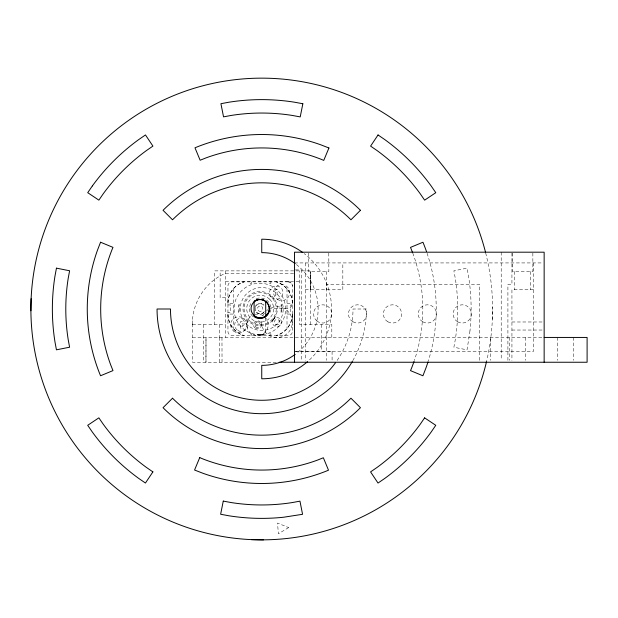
<?xml version="1.0" encoding="UTF-8"?>
<svg xmlns="http://www.w3.org/2000/svg" width="618" height="618" viewBox="0 0 618 618"><rect width="100%" height="100%" fill="white"/><g stroke="black" fill="none" stroke-linecap="round" stroke-linejoin="round"><path stroke-width="0.46" stroke-dasharray="3.09 2.32" d="M492.361 319.305L492.585 307.223M227.949 303.338C227.88 293.635 234.724 284.504 244.056 281.862A22.372 22.372 0 0 0 227.949 303.338L233.318 303.338M292.376 314.068C292.445 323.77 285.601 332.901 276.269 335.543A22.372 22.372 0 0 0 292.376 314.068L287.007 314.068M272.654 320.626L273.187 319.568A4.565 4.565 0 0 1 280.881 319.784A4.565 4.565 0 0 1 277.436 326.667A4.565 4.565 0 0 1 272.654 320.626L274.971 318.015M273.187 319.568L276.223 314.809M309.518 359.877L312.623 356.779A69.795 69.795 0 0 0 304.172 253.589M294.508 262.928L543.253 262.928M295.466 269.911L301.221 269.911L301.221 360.325M293.558 273.666L224.72 273.666C204.396 282.526 191.001 304.589 192.507 326.713M225.508 281.615L294.23 281.615M296.014 281.615L299.591 281.615M305.246 289.772L342.828 289.772L342.828 262.928M533.411 289.772L511.936 289.772L511.936 360.464M225.508 297.721L220.139 297.721L220.139 270.877M287.007 303.338L292.376 303.338C292.445 293.635 285.601 284.504 276.269 281.862A22.372 22.372 0 0 1 292.376 303.338A5.369 5.369 0 0 1 287.007 308.699L266.466 308.699M227.949 304.944L230.638 304.944L230.638 312.461L227.949 312.461M292.376 304.944L290.761 304.944L290.761 312.461L292.376 312.461M238.687 306.034L239.228 306.034M281.097 306.018L281.638 306.018M238.687 311.372L239.228 311.372M281.097 311.387L281.638 311.387M227.949 314.068A22.372 22.372 0 0 0 244.056 335.543C234.724 332.901 227.88 323.77 227.949 314.068L233.318 314.068M511.936 321.986L543.253 321.986M192.546 324.566L225.508 324.566M511.936 330.035L543.207 330.035M258.216 334.717L261.453 334.717M192.507 337.443L544.149 337.443M294.508 351.511L533.411 351.511L533.411 262.928M295.474 351.619L332.09 351.619M276.231 362.248L192.507 362.248L192.507 320.757M272.832 320.286L271.016 322.017A17.18 17.18 0 0 1 243.507 312.909A17.18 17.18 0 0 1 263.384 291.827A17.18 17.18 0 0 1 274.091 318.757M573.682 337.443L573.682 360.34M557.575 337.443L557.575 360.34M532.855 253.086L532.87 271.518L512.484 271.518L512.492 253.086M530.707 271.518L530.707 289.772M525.362 337.443L525.362 360.34M514.647 271.518L514.647 289.772M511.936 253.086L511.936 284.404L507.911 284.404L507.911 360.325M509.255 337.443L509.255 360.34M501.206 252.19L501.206 360.325M490.468 337.443L490.468 360.34M479.73 360.325L479.73 284.404L326.721 284.404L326.721 360.325M332.09 351.511L332.09 362.248M331.804 337.443L331.804 324.566L299.591 324.566L299.591 270.877M328.791 253.086L328.861 271.518L308.482 271.518L308.544 253.086M326.69 271.518L326.713 289.772M321.368 324.566L321.329 351.511M310.329 324.566L310.329 270.877L214.77 270.877L214.77 324.566M305.246 262.928L305.246 360.464M287.007 288.9L287.007 328.506M270.9 281.862L270.9 283.469L268.753 283.469L268.753 281.862M270.9 335.543L270.9 333.936L268.753 333.936L268.753 335.543M265.531 318.038L265.531 330.174A5.369 5.369 0 0 1 260.163 335.543M262.851 335.543L262.851 334.469L257.482 334.469L257.482 335.543M251.572 281.862L251.572 283.469L249.425 283.469L249.425 281.862M251.572 335.543L251.572 333.936L249.425 333.936L249.425 335.543M233.318 288.9L233.318 328.506M225.508 270.877L225.508 337.443M221.97 337.443L222.032 362.248M219.375 324.566L219.375 337.443M219.336 337.443L219.336 362.248M203.299 324.566L203.26 362.248M485.678 252.932A230.854 230.854 0 0 1 486.729 360.703M427.077 253.249A174.477 174.477 0 0 1 428.274 361.074M412.77 253.056A161.059 161.059 0 0 1 414.323 360.572M352.785 360.68A104.689 104.689 0 0 0 366.327 313.712L366.412 309L353.009 309A91.263 91.263 0 0 1 337.08 360.518M296.447 264.581A56.369 56.369 0 0 1 302.295 348.158L299.46 350.893A56.369 56.369 0 0 1 296.447 353.419M263.956 312.499A5.369 5.369 0 0 1 254.979 310.089M254.979 307.316A5.369 5.369 0 0 1 263.956 304.906M254.701 314.438A10.738 10.738 0 0 1 268.05 326.675A10.738 10.738 0 0 1 251.317 333.604A10.738 10.738 0 0 1 252.113 315.512M271.441 307.741A15.411 15.411 0 0 1 292.09 319.182A15.411 15.411 0 0 1 277.235 337.528A15.411 15.411 0 0 1 261.746 319.715M262.889 315.86A15.411 15.411 0 0 1 264.504 313.063M266.659 310.676A15.411 15.411 0 0 1 267.911 309.657M288.351 281.862A4.025 4.025 0 0 1 292.376 285.887M256.292 298.687A10.738 10.738 0 0 1 270.321 312.175M252.723 316.447A10.738 10.738 0 0 1 251.804 301.963M264.357 311.557A5.06 5.06 0 0 1 256.972 312.608A5.06 5.06 0 0 1 256.57 305.161A5.06 5.06 0 0 1 264.025 305.408M469.974 330.885L467.038 349.85L453.882 347.231L455.288 339.653A195.952 195.952 0 0 0 455.288 278.347L453.882 270.792L467.046 268.173L468.544 276.246A209.378 209.378 0 0 1 469.974 330.885M277.397 323.701L275.435 325.547A21.476 21.476 0 0 1 240.742 313.465A21.476 21.476 0 0 1 267.517 288.32A21.476 21.476 0 0 1 277.397 323.701M288.66 527.571L278.417 533.759L277.497 523.067L288.66 527.571M288.39 281.862L231.974 281.862A4.025 4.025 0 0 0 227.949 285.887L227.949 331.518A4.025 4.025 0 0 0 231.974 335.543L288.351 335.543A4.025 4.025 0 0 0 292.376 331.518L292.376 285.84A3.986 3.986 0 0 0 288.39 281.862M277.073 289.239L275.466 289.239L275.466 295.952L277.073 295.952L277.073 289.239M239.228 304.674L238.687 304.674L238.687 312.731L239.228 312.731L239.228 304.674M281.638 304.674L281.097 304.674L281.097 312.731L281.638 312.731L281.638 304.674M242.179 321.453L240.564 321.453L240.564 324.002L238.015 324.002L238.015 325.616L240.564 325.616L240.564 328.166L242.179 328.166L242.179 325.616L244.728 325.616L244.728 324.002L242.179 324.002L242.179 321.453M269.657 299.212L266.876 297.08A13.418 13.418 0 0 0 250.676 318.193L253.45 320.325A13.418 13.418 0 0 0 269.657 299.212M310.645 289.772L310.645 271.518L310.622 289.772M205.995 362.248L205.995 337.443L205.925 362.248M317.003 321.066A9.123 9.123 0 0 0 331.719 315.304A9.123 9.123 0 0 0 319.367 305.431A9.123 9.123 0 0 0 317.003 321.066M353.025 321.839A9.123 9.123 0 0 0 366.721 313.936A9.123 9.123 0 0 0 353.025 306.026A9.123 9.123 0 0 0 353.025 321.839M387.926 321.839A9.123 9.123 0 0 0 401.615 313.936A9.123 9.123 0 0 0 387.926 306.026A9.123 9.123 0 0 0 387.926 321.839M422.82 321.839A9.123 9.123 0 0 0 436.509 313.936A9.123 9.123 0 0 0 422.82 306.026A9.123 9.123 0 0 0 422.82 321.839M457.714 321.839A9.123 9.123 0 0 0 471.403 313.936A9.123 9.123 0 0 0 457.714 306.026A9.123 9.123 0 0 0 457.714 321.839M246.945 331.318A25.771 25.771 0 0 0 285.601 309A25.771 25.771 0 0 0 246.945 286.682A25.771 25.771 0 0 0 246.945 331.318M237.822 330.499A6.713 6.713 0 0 0 248.081 325.037A6.713 6.713 0 0 0 238.216 318.888A6.713 6.713 0 0 0 237.822 330.499M272.075 297.837A6.713 6.713 0 0 0 282.905 293.612A6.713 6.713 0 0 0 273.828 286.343A6.713 6.713 0 0 0 272.075 297.837M233.604 331.055A8.049 8.049 0 0 0 246.636 326.088A8.049 8.049 0 0 0 235.821 317.281A8.049 8.049 0 0 0 233.604 331.055M277.613 299.568A8.049 8.049 0 0 0 289.688 292.6A8.049 8.049 0 0 0 277.613 285.624A8.049 8.049 0 0 0 277.613 299.568M255.643 326.767A2.681 2.681 0 0 0 260.093 325.416A2.681 2.681 0 0 0 256.702 322.241A2.681 2.681 0 0 0 255.643 326.767M255.466 328.297A4.025 4.025 0 0 0 261.507 324.805A4.025 4.025 0 0 0 255.466 321.321A4.025 4.025 0 0 0 255.466 328.297M275.628 324.45A2.681 2.681 0 0 0 279.653 322.125A2.681 2.681 0 0 0 275.628 319.8A2.681 2.681 0 0 0 275.628 324.45M258.455 310.769A2.681 2.681 0 0 0 262.812 309.147A2.681 2.681 0 0 0 259.228 306.188A2.681 2.681 0 0 0 258.455 310.769M250.452 321.553A16.107 16.107 0 0 0 276.146 310.692A16.107 16.107 0 0 0 253.89 293.867A16.107 16.107 0 0 0 250.452 321.553"/><path stroke-width="0.93" d="M30.9 310.777L31.124 298.695M544.149 337.443L587.1 337.443L587.1 362.248L279.112 362.248M251.441 539.622L263.523 539.846M412.445 252.244L410.506 247.393L422.928 242.248L423.253 242.982A174.477 174.477 0 0 1 426.482 251.518M265.67 301.429L265.763 315.906M544.149 362.248L544.149 252.19L294.508 252.19L294.508 362.248M486.52 361.615A230.854 230.854 0 0 1 132.584 500.341A230.854 230.854 0 0 1 128.892 120.209A230.854 230.854 0 0 1 485.454 252.028M427.996 361.947A174.477 174.477 0 0 1 425.941 368.004L422.921 375.775L410.499 370.63L411.418 368.482A161.059 161.059 0 0 0 414.021 361.453M352.337 361.468A104.689 104.689 0 0 1 336.308 382.48L332.36 386.281A104.689 104.689 0 0 1 157.057 309.772L157.072 309L170.475 309A91.263 91.263 0 0 0 325.354 374.446L328.985 370.715A91.263 91.263 0 0 0 335.582 362.642M307.571 361.638A69.795 69.795 0 0 1 261.746 378.795L261.746 365.338L263.708 365.338A56.369 56.369 0 0 0 295.195 354.369M302.766 252.538A69.795 69.795 0 0 0 261.746 239.205L261.746 252.662L263.708 252.662A56.369 56.369 0 0 1 295.195 263.631M269.494 309.772A9.394 9.394 0 0 1 269.17 311.379M268.9 312.152A9.394 9.394 0 0 1 254.57 316.254M254.322 301.345A9.394 9.394 0 0 1 257.976 299.568M262.04 299.498A9.394 9.394 0 0 1 263.616 299.962M56.447 268.15L54.948 276.246A209.378 209.378 0 0 0 54.948 341.754L56.439 349.827L69.602 347.208L68.204 339.653A195.952 195.952 0 0 1 68.204 278.347L69.602 270.769L56.447 268.15M223.268 501.09L220.634 514.253L228.992 515.798A209.378 209.378 0 0 0 283.631 517.227L302.565 514.3L299.954 501.144L292.399 502.542A195.952 195.952 0 0 1 231.086 502.542L223.268 501.09M302.851 103.747L300.217 116.91L292.399 115.458A195.952 195.952 0 0 0 231.086 115.458L223.538 116.856L220.92 103.7L228.992 102.202A209.378 209.378 0 0 1 294.5 102.202L302.851 103.747M100.564 242.225L97.544 249.996A174.477 174.477 0 0 0 100.24 375.018L100.556 375.752L112.978 370.607L110.715 364.944A161.059 161.059 0 0 1 112.074 249.517L112.986 247.37L100.564 242.225M199.745 457.59L194.562 470.02L202.735 473.203A174.477 174.477 0 0 0 327.764 470.507L328.498 470.182L323.353 457.76L317.691 460.031A161.059 161.059 0 0 1 202.256 458.672L199.745 457.59M328.93 147.98L323.747 160.41L321.229 159.328A161.059 161.059 0 0 0 205.802 157.969L200.139 160.24L194.987 147.818L195.721 147.493A174.477 174.477 0 0 1 320.75 144.797L328.93 147.98M152.893 471.882L145.439 483.037L138.679 478.386A209.378 209.378 0 0 1 92.352 432.067L87.702 425.3L98.857 417.845L103.214 424.18A195.952 195.952 0 0 0 146.566 467.532L152.893 471.882M378.046 134.963L370.591 146.118L376.926 150.468A195.952 195.952 0 0 1 420.271 193.82L424.628 200.155L435.783 192.7L431.132 185.933A209.378 209.378 0 0 0 384.813 139.614L378.046 134.963M92.352 185.933L87.717 192.685L98.872 200.139L103.214 193.82A195.952 195.952 0 0 1 146.566 150.468L152.924 146.103L145.469 134.94L138.679 139.614A209.378 209.378 0 0 0 92.352 185.933M424.612 417.861L420.271 424.18A195.952 195.952 0 0 1 376.926 467.532L370.568 471.897L378.023 483.06L384.813 478.386A209.378 209.378 0 0 0 431.132 432.067L435.775 425.315L424.612 417.861M172.53 398.208L163.044 407.702A139.583 139.583 0 0 0 360.441 407.702L350.954 398.208A126.165 126.165 0 0 1 172.53 398.208M360.441 210.298L350.954 219.792A126.165 126.165 0 0 0 172.53 219.792L163.044 210.298A139.583 139.583 0 0 1 360.441 210.298M254.091 316.648L254.091 301.352A9.564 9.564 0 0 1 266.906 302.565A9.564 9.564 0 0 1 266.906 315.435A9.564 9.564 0 0 1 254.091 316.648M254.655 315.976A9.123 9.123 0 0 0 269.216 309.834A9.123 9.123 0 0 0 256.617 300.294A9.123 9.123 0 0 0 254.655 315.976"/></g></svg>
